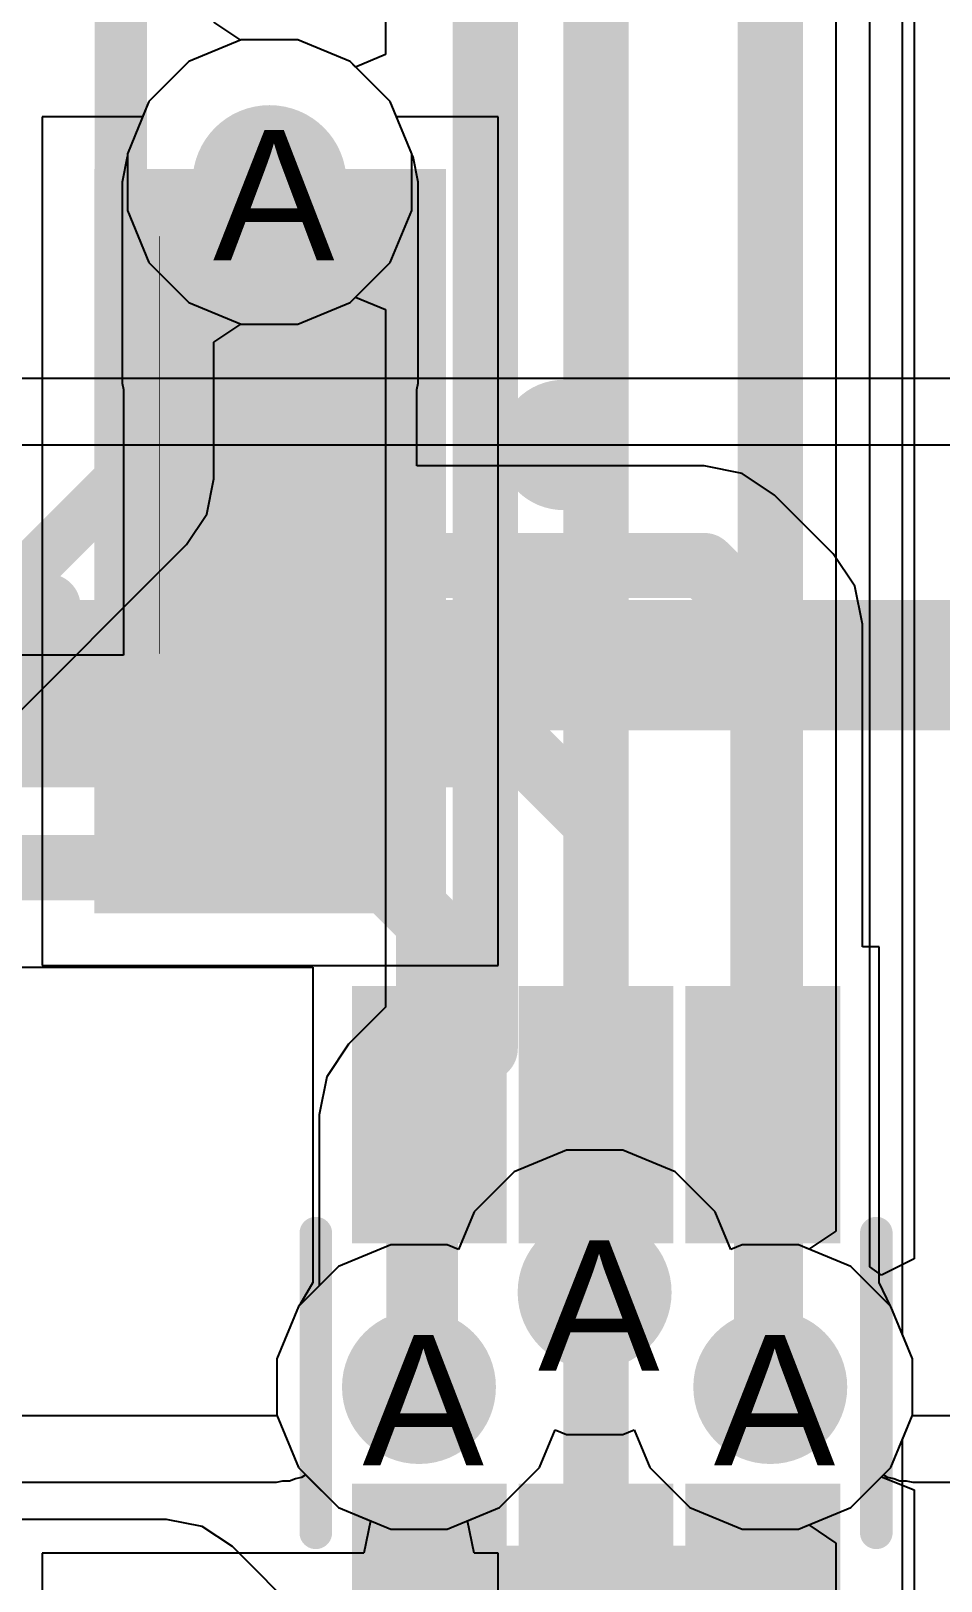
# Model space of a CAD drawing. Header units: inches. Extents: x 0 to 5271, y 0 to 5417.
# Drawn here: x 92.51 to 96.06, y 3.83 to 9.87 of the extents above; entities that cross this region are included whole.
import ezdxf

# ---------------------------------------------------------------- set-up
doc = ezdxf.new("R2010")
doc.units = ezdxf.units.IN
for name, color, linetype in [('Bottom Layer', 5, 'Continuous'), ('Bottom Overlay', 54, 'Continuous'), ('Bottom Paste', 16, 'Continuous'), ('Bottom Solder', 6, 'Continuous'), ('Drill Drawing', 1, 'Continuous'), ('L2_GND1', 16, 'Continuous'), ('L3_SIG1', 76, 'Continuous'), ('L4_PWR', 90, 'Continuous'), ('L5_GND2', 156, 'Continuous'), ('L6_SIG2', 130, 'Continuous'), ('L7_GND3', 216, 'Continuous'), ('Top Layer', 1, 'Continuous'), ('Top Overlay', 2, 'Continuous'), ('Top Paste', 8, 'Continuous'), ('Top Solder', 216, 'Continuous'), ('Via Holes', 16, 'Continuous')]:
    doc.layers.add(name, color=color, linetype=linetype)
doc.styles.add('Arial', font='', dxfattribs={"height": 0.2})
doc.styles.get('Arial').set_extended_font_data('Arial')

# ---------------------------------------------------------------- blocks, each defined once
blk = doc.blocks.new('PZ254_2_10_S_169')
at = {"layer": 'Top Layer'}
blk.add_hatch(color=1, dxfattribs=at).paths.add_polyline_path([(-12.065, -1.4), (-10.795, -1.4), (-10.795, -4.2), (-12.065, -4.2)])
at = {"layer": 'Top Paste'}
blk.add_hatch(color=8, dxfattribs=at).paths.add_polyline_path([(-12.065, -1.4), (-10.795, -1.4), (-10.795, -4.2), (-12.065, -4.2)])
at = {"layer": 'Top Solder'}
blk.add_hatch(color=216, dxfattribs=at).paths.add_polyline_path([(-12.1158, -1.3492), (-10.7442, -1.3492), (-10.7442, -4.2508), (-12.1158, -4.2508)])
at = {"layer": 'Top Overlay'}
for points in [[(-12.7, 2.5341, 0.254, 0.254, 0), (-12.7, -2.5459, 0.254, 0.254, 0)], [(-12.2961, -2.5459, 0.254, 0.254, 0), (-12.7, -2.5459, 0.254, 0.254, 0)], [(-9.7561, -2.5459, 0.254, 0.254, 0), (-10.5639, -2.5459, 0.254, 0.254, 0)]]:
    blk.add_lwpolyline(points, format="xyseb", dxfattribs=at)
for points in [[(-12.7635, -2.5459, 0.127, 0.127, 1), (-12.6365, -2.5459, 0.127, 0.127, 1)], [(-12.7635, -2.5459, 0.127, 0.127, 1), (-12.6365, -2.5459, 0.127, 0.127, 1)], [(-12.3596, -2.5459, 0.127, 0.127, 1), (-12.2326, -2.5459, 0.127, 0.127, 1)], [(-10.6274, -2.5459, 0.127, 0.127, 1), (-10.5004, -2.5459, 0.127, 0.127, 1)], [(-12.446, -3.1751, 0.254, 0.254, 1), (-12.7, -3.1751, 0.254, 0.254, 1)], [(-12.7635, -3.1751, 0.127, 0.127, 1), (-12.6365, -3.1751, 0.127, 0.127, 1)], [(-12.5095, -3.1751, 0.127, 0.127, 1), (-12.3825, -3.1751, 0.127, 0.127, 1)]]:
    blk.add_lwpolyline(points, format="xyseb", close=True, dxfattribs=at)
blk = doc.blocks.new('R___0402_B_373')
at = {"layer": 'Bottom Layer'}
for points in [[(-0.2413, 0.3175), (-0.2413, -0.3175), (-0.6985, -0.3175), (-0.6985, 0.3175)], [(0.6985, 0.3175), (0.6985, -0.3175), (0.2413, -0.3175), (0.2413, 0.3175)]]:
    blk.add_hatch(color=5, dxfattribs=at).paths.add_polyline_path(points)
at = {"layer": 'Bottom Paste'}
for points in [[(-0.2413, 0.3175), (-0.2413, -0.3175), (-0.6985, -0.3175), (-0.6985, 0.3175)], [(0.6985, 0.3175), (0.6985, -0.3175), (0.2413, -0.3175), (0.2413, 0.3175)]]:
    blk.add_hatch(color=16, dxfattribs=at).paths.add_polyline_path(points)
at = {"layer": 'Bottom Solder'}
for points in [[(-0.1863, 0.3725), (-0.1863, -0.3725), (-0.7535, -0.3725), (-0.7535, 0.3725)], [(0.7535, 0.3725), (0.7535, -0.3725), (0.1863, -0.3725), (0.1863, 0.3725)]]:
    blk.add_hatch(color=6, dxfattribs=at).paths.add_polyline_path(points)
at = {"layer": 'Bottom Overlay'}
for points in [[(-0.7874, 0.4064, 0.127, 0.127, 0), (0.7874, 0.4064, 0.127, 0.127, 0)], [(-0.7874, 0.4064, 0.127, 0.127, 0), (-0.7874, -0.4064, 0.127, 0.127, 0)], [(-0.8128, 0.4318, 0.00323, 0.00323, 0), (0.8128, 0.4318, 0.00323, 0.00323, 0)], [(0.7874, 0.4064, 0.127, 0.127, 0), (0.7874, -0.4064, 0.127, 0.127, 0)], [(-0.7874, -0.4064, 0.127, 0.127, 0), (0.7874, -0.4064, 0.127, 0.127, 0)]]:
    blk.add_lwpolyline(points, format="xyseb", dxfattribs=at)
for points in [[(-0.8191, 0.4064, 0.0635, 0.0635, 1), (-0.7556, 0.4064, 0.0635, 0.0635, 1)], [(-0.8191, 0.4064, 0.0635, 0.0635, 1), (-0.7556, 0.4064, 0.0635, 0.0635, 1)], [(-0.8136, 0.4318, 0.00161, 0.00161, 1), (-0.812, 0.4318, 0.00161, 0.00161, 1)], [(0.7557, 0.4064, 0.0635, 0.0635, 1), (0.8192, 0.4064, 0.0635, 0.0635, 1)], [(0.7557, 0.4064, 0.0635, 0.0635, 1), (0.8192, 0.4064, 0.0635, 0.0635, 1)], [(0.812, 0.4318, 0.00161, 0.00161, 1), (0.8136, 0.4318, 0.00161, 0.00161, 1)], [(-0.8191, -0.4064, 0.0635, 0.0635, 1), (-0.7556, -0.4064, 0.0635, 0.0635, 1)], [(-0.8191, -0.4064, 0.0635, 0.0635, 1), (-0.7556, -0.4064, 0.0635, 0.0635, 1)], [(0.7557, -0.4064, 0.0635, 0.0635, 1), (0.8192, -0.4064, 0.0635, 0.0635, 1)], [(0.7557, -0.4064, 0.0635, 0.0635, 1), (0.8192, -0.4064, 0.0635, 0.0635, 1)]]:
    blk.add_lwpolyline(points, format="xyseb", close=True, dxfattribs=at)
blk = doc.blocks.new('SOT_363_B_561')
at = {"layer": 'Bottom Layer'}
for points in [[(-1.37, 0.45), (-1.37, 0.85), (-0.57, 0.85), (-0.57, 0.45)], [(0.57, 0.45), (0.57, 0.85), (1.37, 0.85), (1.37, 0.45)], [(-1.37, -0.2), (-1.37, 0.2), (-0.57, 0.2), (-0.57, -0.2)], [(0.57, -0.2), (0.57, 0.2), (1.37, 0.2), (1.37, -0.2)], [(-1.37, -0.85), (-1.37, -0.45), (-0.57, -0.45), (-0.57, -0.85)], [(0.57, -0.85), (0.57, -0.45), (1.37, -0.45), (1.37, -0.85)]]:
    blk.add_hatch(color=5, dxfattribs=at).paths.add_polyline_path(points)
at = {"layer": 'Bottom Paste'}
for points in [[(-1.37, 0.45), (-1.37, 0.85), (-0.57, 0.85), (-0.57, 0.45)], [(0.57, 0.45), (0.57, 0.85), (1.37, 0.85), (1.37, 0.45)], [(-1.37, -0.2), (-1.37, 0.2), (-0.57, 0.2), (-0.57, -0.2)], [(0.57, -0.2), (0.57, 0.2), (1.37, 0.2), (1.37, -0.2)], [(-1.37, -0.85), (-1.37, -0.45), (-0.57, -0.45), (-0.57, -0.85)], [(0.57, -0.85), (0.57, -0.45), (1.37, -0.45), (1.37, -0.85)]]:
    blk.add_hatch(color=16, dxfattribs=at).paths.add_polyline_path(points)
at = {"layer": 'Bottom Solder'}
for points in [[(-1.4716, 0.3484), (-1.4716, 0.9516), (-0.4684, 0.9516), (-0.4684, 0.3484)], [(0.4684, 0.3484), (0.4684, 0.9516), (1.4716, 0.9516), (1.4716, 0.3484)], [(-1.4716, -0.3016), (-1.4716, 0.3016), (-0.4684, 0.3016), (-0.4684, -0.3016)], [(0.4684, -0.3016), (0.4684, 0.3016), (1.4716, 0.3016), (1.4716, -0.3016)], [(-1.4716, -0.9516), (-1.4716, -0.3484), (-0.4684, -0.3484), (-0.4684, -0.9516)], [(0.4684, -0.9516), (0.4684, -0.3484), (1.4716, -0.3484), (1.4716, -0.9516)]]:
    blk.add_hatch(color=6, dxfattribs=at).paths.add_polyline_path(points)
at = {"layer": 'Bottom Overlay'}
for points in [[(-0.6604, 1.0922, 0.127, 0.127, 0), (0.508, 1.0922, 0.127, 0.127, 0)], [(-1.651, -0.5334, 0.1, 0.1, 0), (-1.651, -0.7874, 0.1, 0.1, 0)], [(-1.651, -0.5334, 0.1, 0.1, 0), (-1.524, -0.6604, 0.1, 0.1, 0)], [(-1.524, -0.6604, 0.1, 0.1, 0), (-1.651, -0.7874, 0.1, 0.1, 0)], [(-0.6604, -1.0922, 0.127, 0.127, 0), (0.508, -1.0922, 0.127, 0.127, 0)]]:
    blk.add_lwpolyline(points, format="xyseb", dxfattribs=at)
for points in [[(-0.6922, 1.0922, 0.0635, 0.0635, 1), (-0.6287, 1.0922, 0.0635, 0.0635, 1)], [(0.4762, 1.0922, 0.0635, 0.0635, 1), (0.5397, 1.0922, 0.0635, 0.0635, 1)], [(-1.676, -0.5334, 0.05, 0.05, 1), (-1.626, -0.5334, 0.05, 0.05, 1)], [(-1.676, -0.5334, 0.05, 0.05, 1), (-1.626, -0.5334, 0.05, 0.05, 1)], [(-1.549, -0.6604, 0.05, 0.05, 1), (-1.499, -0.6604, 0.05, 0.05, 1)], [(-1.549, -0.6604, 0.05, 0.05, 1), (-1.499, -0.6604, 0.05, 0.05, 1)], [(-1.676, -0.7874, 0.05, 0.05, 1), (-1.626, -0.7874, 0.05, 0.05, 1)], [(-1.676, -0.7874, 0.05, 0.05, 1), (-1.626, -0.7874, 0.05, 0.05, 1)], [(-0.6922, -1.0922, 0.0635, 0.0635, 1), (-0.6287, -1.0922, 0.0635, 0.0635, 1)], [(0.4762, -1.0922, 0.0635, 0.0635, 1), (0.5397, -1.0922, 0.0635, 0.0635, 1)]]:
    blk.add_lwpolyline(points, format="xyseb", close=True, dxfattribs=at)

msp = doc.modelspace()

# ---------------------------------------------------------------- hatches: boundary and pattern name
at = {"layer": 'Bottom Layer'}
h = msp.add_hatch(color=5, dxfattribs=at)
edge = h.paths.add_edge_path()
edge.add_arc((93.444, 9.28), 0.3, 0, 360)
for points in [[(93.1291, 8.4963), (93.7641, 8.4963), (93.7641, 9.28), (93.1291, 9.28)], [(94.5166, 3.0734), (94.9166, 3.0734), (94.9166, 4.1044), (94.5166, 4.1044)], [(93.8666, 3.4247), (95.5666, 3.4247), (95.5666, 3.9635), (93.8666, 3.9635)]]:
    msp.add_hatch(color=5, dxfattribs=at).paths.add_polyline_path(points)
h = msp.add_hatch(color=5, dxfattribs=at)
edge = h.paths.add_edge_path()
edge.add_arc((94.711, 4.9514), 0.3, 0, 360)
h = msp.add_hatch(color=5, dxfattribs=at)
edge = h.paths.add_edge_path()
edge.add_arc((94.0264, 4.5822), 0.3, 0, 360)
h = msp.add_hatch(color=5, dxfattribs=at)
edge = h.paths.add_edge_path()
edge.add_arc((95.3956, 4.5822), 0.3, 0, 360)
at = {"layer": 'L2_GND1'}
h = msp.add_hatch(color=16, dxfattribs=at)
edge = h.paths.add_edge_path()
edge.add_arc((93.444, 9.28), 0.3, 0, 360)
h = msp.add_hatch(color=16, dxfattribs=at)
edge = h.paths.add_edge_path()
edge.add_arc((94.711, 4.9514), 0.3, 0, 360)
h = msp.add_hatch(color=16, dxfattribs=at)
edge = h.paths.add_edge_path()
edge.add_arc((94.0264, 4.5822), 0.3, 0, 360)
h = msp.add_hatch(color=16, dxfattribs=at)
edge = h.paths.add_edge_path()
edge.add_arc((95.3956, 4.5822), 0.3, 0, 360)
at = {"layer": 'L3_SIG1'}
h = msp.add_hatch(color=76, dxfattribs=at)
edge = h.paths.add_edge_path()
edge.add_arc((93.444, 9.28), 0.3, 0, 360)
h = msp.add_hatch(color=76, dxfattribs=at)
edge = h.paths.add_edge_path()
edge.add_arc((94.711, 4.9514), 0.3, 0, 360)
h = msp.add_hatch(color=76, dxfattribs=at)
edge = h.paths.add_edge_path()
edge.add_arc((94.0264, 4.5822), 0.3, 0, 360)
h = msp.add_hatch(color=76, dxfattribs=at)
edge = h.paths.add_edge_path()
edge.add_arc((95.3956, 4.5822), 0.3, 0, 360)
at = {"layer": 'L4_PWR'}
h = msp.add_hatch(color=90, dxfattribs=at)
edge = h.paths.add_edge_path()
edge.add_arc((93.444, 9.28), 0.3, 0, 360)
h = msp.add_hatch(color=90, dxfattribs=at)
edge = h.paths.add_edge_path()
edge.add_arc((94.711, 4.9514), 0.3, 0, 360)
h = msp.add_hatch(color=90, dxfattribs=at)
edge = h.paths.add_edge_path()
edge.add_arc((94.0264, 4.5822), 0.3, 0, 360)
h = msp.add_hatch(color=90, dxfattribs=at)
edge = h.paths.add_edge_path()
edge.add_arc((95.3956, 4.5822), 0.3, 0, 360)
at = {"layer": 'L5_GND2'}
h = msp.add_hatch(color=156, dxfattribs=at)
edge = h.paths.add_edge_path()
edge.add_arc((93.444, 9.28), 0.3, 0, 360)
h = msp.add_hatch(color=156, dxfattribs=at)
edge = h.paths.add_edge_path()
edge.add_arc((94.711, 4.9514), 0.3, 0, 360)
h = msp.add_hatch(color=156, dxfattribs=at)
edge = h.paths.add_edge_path()
edge.add_arc((94.0264, 4.5822), 0.3, 0, 360)
h = msp.add_hatch(color=156, dxfattribs=at)
edge = h.paths.add_edge_path()
edge.add_arc((95.3956, 4.5822), 0.3, 0, 360)
at = {"layer": 'L6_SIG2'}
h = msp.add_hatch(color=130, dxfattribs=at)
edge = h.paths.add_edge_path()
edge.add_arc((93.444, 9.28), 0.3, 0, 360)
h = msp.add_hatch(color=130, dxfattribs=at)
edge = h.paths.add_edge_path()
edge.add_arc((94.711, 4.9514), 0.3, 0, 360)
h = msp.add_hatch(color=130, dxfattribs=at)
edge = h.paths.add_edge_path()
edge.add_arc((94.0264, 4.5822), 0.3, 0, 360)
h = msp.add_hatch(color=130, dxfattribs=at)
edge = h.paths.add_edge_path()
edge.add_arc((95.3956, 4.5822), 0.3, 0, 360)
at = {"layer": 'L7_GND3'}
h = msp.add_hatch(color=216, dxfattribs=at)
edge = h.paths.add_edge_path()
edge.add_arc((93.444, 9.28), 0.3, 0, 360)
h = msp.add_hatch(color=216, dxfattribs=at)
edge = h.paths.add_edge_path()
edge.add_arc((94.711, 4.9514), 0.3, 0, 360)
h = msp.add_hatch(color=216, dxfattribs=at)
edge = h.paths.add_edge_path()
edge.add_arc((94.0264, 4.5822), 0.3, 0, 360)
h = msp.add_hatch(color=216, dxfattribs=at)
edge = h.paths.add_edge_path()
edge.add_arc((95.3956, 4.5822), 0.3, 0, 360)
at = {"layer": 'Top Layer'}
h = msp.add_hatch(color=1, dxfattribs=at)
edge = h.paths.add_edge_path()
edge.add_arc((93.444, 9.28), 0.3, 0, 360)
h = msp.add_hatch(color=1, dxfattribs=at)
edge = h.paths.add_edge_path()
edge.add_arc((94.711, 4.9514), 0.3, 0, 360)
h = msp.add_hatch(color=1, dxfattribs=at)
edge = h.paths.add_edge_path()
edge.add_arc((94.0264, 4.5822), 0.3, 0, 360)
h = msp.add_hatch(color=1, dxfattribs=at)
edge = h.paths.add_edge_path()
edge.add_arc((95.3956, 4.5822), 0.3, 0, 360)
at = {"layer": 'Via Holes'}
h = msp.add_hatch(color=7, dxfattribs=at)
edge = h.paths.add_edge_path()
edge.add_arc((93.444, 9.28), 0.15, 0, 360)
h = msp.add_hatch(color=7, dxfattribs=at)
edge = h.paths.add_edge_path()
edge.add_arc((94.711, 4.9514), 0.15, 0, 360)
h = msp.add_hatch(color=7, dxfattribs=at)
edge = h.paths.add_edge_path()
edge.add_arc((94.0264, 4.5822), 0.15, 0, 360)
h = msp.add_hatch(color=7, dxfattribs=at)
edge = h.paths.add_edge_path()
edge.add_arc((95.3956, 4.5822), 0.15, 0, 360)

# ---------------------------------------------------------------- linework, layer by layer
at = {"layer": 'Bottom Layer'}
for p, q in [((93.3338, 9.834), (93.1301, 9.7497)), ((93.5542, 9.834), (93.3338, 9.834)), ((93.7578, 9.7497), (93.5542, 9.834)), ((93.1301, 9.7497), (92.9743, 9.5938)), ((93.9136, 9.5938), (93.7578, 9.7497)), ((92.9743, 9.5938), (92.89, 9.3902)), ((93.998, 9.3902), (93.9136, 9.5938)), ((92.8898, 9.3791), (92.8701, 9.28)), ((92.89, 9.3793), (92.8898, 9.3791)), ((92.89, 9.3902), (92.89, 9.3793)), ((93.998, 9.3872), (93.998, 9.3902)), ((94.0034, 9.3791), (93.998, 9.3872)), ((94.0231, 9.28), (94.0034, 9.3791)), ((92.8701, 9.28), (92.8701, 8.4963)), ((94.0231, 8.4963), (94.0231, 9.28)), ((92.8701, 8.4963), (92.8751, 8.4713)), ((92.8751, 8.4713), (92.8751, 7.4362)), ((94.0181, 8.4713), (94.0231, 8.4963)), ((94.0181, 8.1736), (94.0181, 8.4713)), ((95.138, 8.1736), (94.0181, 8.1736)), ((95.2866, 8.144), (95.138, 8.1736)), ((95.4127, 8.0598), (95.2866, 8.144)), ((95.6413, 7.8312), (95.4127, 8.0598)), ((95.7255, 7.7052), (95.6413, 7.8312)), ((95.755, 7.5565), (95.7255, 7.7052)), ((95.755, 6.2984), (95.755, 7.5565)), ((92.8751, 7.4362), (91.4781, 7.4362)), ((95.8206, 6.2984), (95.755, 6.2984)), ((95.8206, 4.9904), (95.8206, 6.2984)), ((88.5541, 6.2188), (93.6126, 6.2188)), ((93.6126, 6.2188), (93.6126, 4.9904)), ((93.6126, 4.9904), (93.5623, 4.9033)), ((95.8636, 4.8982), (95.8206, 4.9904)), ((93.5567, 4.896), (93.4724, 4.6924)), ((93.5623, 4.9033), (93.5567, 4.896)), ((93.5567, 4.896), (93.5567, 4.896)), ((95.8652, 4.896), (95.8636, 4.8982)), ((95.9496, 4.6924), (95.8652, 4.896)), ((95.8652, 4.896), (95.8652, 4.896)), ((93.4724, 4.6924), (93.4724, 4.472)), ((95.9496, 4.472), (95.9496, 4.6924)), ((93.4724, 4.472), (93.5567, 4.2684)), ((95.8652, 4.2684), (95.9496, 4.472)), ((94.496, 4.2684), (94.557, 4.4155)), ((94.557, 4.4155), (94.6008, 4.3974)), ((94.8212, 4.3974), (94.865, 4.4155)), ((94.865, 4.4155), (94.9259, 4.2684)), ((94.6008, 4.3974), (94.8212, 4.3974)), ((93.5567, 4.2684), (93.7126, 4.1125)), ((94.3402, 4.1125), (94.496, 4.2684)), ((94.9259, 4.2684), (95.0818, 4.1126)), ((95.7094, 4.1126), (95.8652, 4.2684)), ((93.7126, 4.1125), (93.9162, 4.0282)), ((94.1366, 4.0282), (94.3402, 4.1125)), ((95.0818, 4.1126), (95.2854, 4.0282)), ((95.5058, 4.0282), (95.7094, 4.1126)), ((93.0431, 4.0662), (92.0106, 4.0662)), ((93.1819, 4.0386), (93.0431, 4.0662)), ((93.0431, 4.0662), (93.0431, 4.0662)), ((93.2995, 3.96), (93.1819, 4.0386)), ((93.9162, 4.0282), (94.1366, 4.0282)), ((95.2854, 4.0282), (95.5058, 4.0282)), ((93.703, 3.5566), (93.2995, 3.96))]:
    msp.add_line(p, q, dxfattribs=at)
for points in [[(93.4466, 7.7851, 0.254, 0.254, 0), (95.138, 7.7851, 0.254, 0.254, 0)], [(95.138, 7.7851, 0.254, 0.254, 0), (95.3666, 7.5565, 0.254, 0.254, 0)], [(95.3666, 5.6444, 0.254, 0.254, 0), (95.3666, 7.5565, 0.254, 0.254, 0)], [(91.1397, 7.0477, 0.254, 0.254, 0), (94.452, 7.0477, 0.254, 0.254, 0)], [(94.452, 7.0477, 0.254, 0.254, 0), (94.7166, 6.7831, 0.254, 0.254, 0)], [(94.7166, 5.6444, 0.254, 0.254, 0), (94.7166, 6.7831, 0.254, 0.254, 0)], [(88.5541, 6.6073, 0.254, 0.254, 0), (93.851, 6.6073, 0.254, 0.254, 0)], [(93.851, 6.6073, 0.254, 0.254, 0), (94.0641, 6.3942, 0.254, 0.254, 0)], [(94.0641, 5.6469, 0.254, 0.254, 0), (94.0641, 6.3942, 0.254, 0.254, 0)], [(94.0521, 5.6299, 0.254, 0.254, 0), (94.0666, 5.6444, 0.254, 0.254, 0)], [(94.0521, 4.5967, 0.254, 0.254, 0), (94.0521, 5.6299, 0.254, 0.254, 0)], [(94.0641, 5.6469, 0.254, 0.254, 0), (94.0666, 5.6444, 0.254, 0.254, 0)], [(94.7138, 5.6416, 0.254, 0.254, 0), (94.7166, 5.6444, 0.254, 0.254, 0)], [(94.7138, 4.9542, 0.254, 0.254, 0), (94.7138, 5.6416, 0.254, 0.254, 0)], [(95.3666, 5.6444, 0.254, 0.254, 0), (95.3811, 5.6299, 0.254, 0.254, 0)], [(95.3811, 4.5967, 0.254, 0.254, 0), (95.3811, 5.6299, 0.254, 0.254, 0)], [(94.711, 4.9514, 0.254, 0.254, 0), (94.7138, 4.9542, 0.254, 0.254, 0)], [(94.0376, 4.5822, 0.254, 0.254, 0), (94.0521, 4.5967, 0.254, 0.254, 0)], [(95.3811, 4.5967, 0.254, 0.254, 0), (95.3956, 4.5822, 0.254, 0.254, 0)], [(94.0264, 4.5822, 0.254, 0.254, 0), (94.0376, 4.5822, 0.254, 0.254, 0)], [(94.0376, 4.5822, 0.254, 0.254, 0), (94.0376, 4.5822, 0.254, 0.254, 0)]]:
    msp.add_lwpolyline(points, format="xyseb", dxfattribs=at)
for points in [[(93.3831, 7.7851, 0.127, 0.127, 1), (93.5101, 7.7851, 0.127, 0.127, 1)], [(95.0745, 7.7851, 0.127, 0.127, 1), (95.2015, 7.7851, 0.127, 0.127, 1)], [(95.0745, 7.7851, 0.127, 0.127, 1), (95.2015, 7.7851, 0.127, 0.127, 1)], [(95.3031, 7.5565, 0.127, 0.127, 1), (95.4301, 7.5565, 0.127, 0.127, 1)], [(95.3031, 7.5565, 0.127, 0.127, 1), (95.4301, 7.5565, 0.127, 0.127, 1)], [(94.3885, 7.0477, 0.127, 0.127, 1), (94.5155, 7.0477, 0.127, 0.127, 1)], [(94.3885, 7.0477, 0.127, 0.127, 1), (94.5155, 7.0477, 0.127, 0.127, 1)], [(94.6531, 6.7831, 0.127, 0.127, 1), (94.7801, 6.7831, 0.127, 0.127, 1)], [(94.6531, 6.7831, 0.127, 0.127, 1), (94.7801, 6.7831, 0.127, 0.127, 1)], [(93.7875, 6.6073, 0.127, 0.127, 1), (93.9145, 6.6073, 0.127, 0.127, 1)], [(93.7875, 6.6073, 0.127, 0.127, 1), (93.9145, 6.6073, 0.127, 0.127, 1)], [(94.0006, 6.3942, 0.127, 0.127, 1), (94.1276, 6.3942, 0.127, 0.127, 1)], [(94.0006, 6.3942, 0.127, 0.127, 1), (94.1276, 6.3942, 0.127, 0.127, 1)], [(93.9886, 5.6299, 0.127, 0.127, 1), (94.1156, 5.6299, 0.127, 0.127, 1)], [(93.9886, 5.6299, 0.127, 0.127, 1), (94.1156, 5.6299, 0.127, 0.127, 1)], [(94.0006, 5.6469, 0.127, 0.127, 1), (94.1276, 5.6469, 0.127, 0.127, 1)], [(94.0006, 5.6469, 0.127, 0.127, 1), (94.1276, 5.6469, 0.127, 0.127, 1)], [(94.0031, 5.6444, 0.127, 0.127, 1), (94.1301, 5.6444, 0.127, 0.127, 1)], [(94.0031, 5.6444, 0.127, 0.127, 1), (94.1301, 5.6444, 0.127, 0.127, 1)], [(94.6503, 5.6416, 0.127, 0.127, 1), (94.7773, 5.6416, 0.127, 0.127, 1)], [(94.6503, 5.6416, 0.127, 0.127, 1), (94.7773, 5.6416, 0.127, 0.127, 1)], [(94.6531, 5.6444, 0.127, 0.127, 1), (94.7801, 5.6444, 0.127, 0.127, 1)], [(94.6531, 5.6444, 0.127, 0.127, 1), (94.7801, 5.6444, 0.127, 0.127, 1)], [(95.3031, 5.6444, 0.127, 0.127, 1), (95.4301, 5.6444, 0.127, 0.127, 1)], [(95.3031, 5.6444, 0.127, 0.127, 1), (95.4301, 5.6444, 0.127, 0.127, 1)], [(95.3176, 5.6299, 0.127, 0.127, 1), (95.4446, 5.6299, 0.127, 0.127, 1)], [(95.3176, 5.6299, 0.127, 0.127, 1), (95.4446, 5.6299, 0.127, 0.127, 1)], [(94.6475, 4.9514, 0.127, 0.127, 1), (94.7745, 4.9514, 0.127, 0.127, 1)], [(94.6503, 4.9542, 0.127, 0.127, 1), (94.7773, 4.9542, 0.127, 0.127, 1)], [(94.6503, 4.9542, 0.127, 0.127, 1), (94.7773, 4.9542, 0.127, 0.127, 1)], [(93.9886, 4.5967, 0.127, 0.127, 1), (94.1156, 4.5967, 0.127, 0.127, 1)], [(93.9886, 4.5967, 0.127, 0.127, 1), (94.1156, 4.5967, 0.127, 0.127, 1)], [(95.3176, 4.5967, 0.127, 0.127, 1), (95.4446, 4.5967, 0.127, 0.127, 1)], [(95.3176, 4.5967, 0.127, 0.127, 1), (95.4446, 4.5967, 0.127, 0.127, 1)], [(93.9629, 4.5822, 0.127, 0.127, 1), (94.0899, 4.5822, 0.127, 0.127, 1)], [(93.9741, 4.5822, 0.127, 0.127, 1), (94.1011, 4.5822, 0.127, 0.127, 1)], [(93.9741, 4.5822, 0.127, 0.127, 1), (94.1011, 4.5822, 0.127, 0.127, 1)], [(93.9741, 4.5822, 0.127, 0.127, 1), (94.1011, 4.5822, 0.127, 0.127, 1)], [(93.9741, 4.5822, 0.127, 0.127, 1), (94.1011, 4.5822, 0.127, 0.127, 1)], [(95.3321, 4.5822, 0.127, 0.127, 1), (95.4591, 4.5822, 0.127, 0.127, 1)]]:
    msp.add_lwpolyline(points, format="xyseb", close=True, dxfattribs=at)
at = {"layer": 'L2_GND1'}
for p, q in [((93.3338, 9.834), (93.1301, 9.7497)), ((93.5542, 9.834), (93.3338, 9.834)), ((93.7578, 9.7497), (93.5542, 9.834)), ((93.1301, 9.7497), (92.9743, 9.5938)), ((93.9136, 9.5938), (93.7578, 9.7497)), ((92.9743, 9.5938), (92.89, 9.3902)), ((93.998, 9.3902), (93.9136, 9.5938)), ((92.89, 9.3902), (92.89, 9.1698)), ((93.998, 9.1698), (93.998, 9.3902)), ((92.89, 9.1698), (92.9743, 8.9662)), ((93.9136, 8.9662), (93.998, 9.1698)), ((92.9743, 8.9662), (93.1301, 8.8103)), ((93.7578, 8.8103), (93.9136, 8.9662)), ((93.1301, 8.8103), (93.3338, 8.726)), ((93.5542, 8.726), (93.7578, 8.8103)), ((93.3338, 8.726), (93.5542, 8.726)), ((94.6008, 5.5054), (94.3972, 5.421)), ((94.8212, 5.5054), (94.6008, 5.5054)), ((95.0248, 5.421), (94.8212, 5.5054)), ((94.3972, 5.421), (94.2413, 5.2652)), ((95.1806, 5.2652), (95.0248, 5.421)), ((94.2413, 5.2652), (94.1804, 5.1181)), ((95.2416, 5.1181), (95.1806, 5.2652)), ((93.9162, 5.1362), (93.7126, 5.0519)), ((94.1366, 5.1362), (93.9162, 5.1362)), ((94.1804, 5.1181), (94.1366, 5.1362)), ((95.2854, 5.1362), (95.2416, 5.1181)), ((95.5058, 5.1362), (95.2854, 5.1362)), ((95.7094, 5.0519), (95.5058, 5.1362)), ((93.7126, 5.0519), (93.5567, 4.896)), ((95.8652, 4.896), (95.7094, 5.0519)), ((93.5567, 4.896), (93.4724, 4.6924)), ((95.9496, 4.6924), (95.8652, 4.896)), ((93.4724, 4.6924), (93.4724, 4.472)), ((95.9496, 4.472), (95.9496, 4.6924)), ((93.4724, 4.472), (93.5567, 4.2684)), ((95.8652, 4.2684), (95.9496, 4.472)), ((94.496, 4.2684), (94.557, 4.4155)), ((94.557, 4.4155), (94.6008, 4.3974)), ((94.8212, 4.3974), (94.865, 4.4155)), ((94.865, 4.4155), (94.9259, 4.2684)), ((94.6008, 4.3974), (94.8212, 4.3974)), ((93.5567, 4.2684), (93.7126, 4.1125)), ((94.3402, 4.1125), (94.496, 4.2684)), ((94.9259, 4.2684), (95.0818, 4.1126)), ((95.7094, 4.1126), (95.8652, 4.2684)), ((93.7126, 4.1125), (93.9162, 4.0282)), ((94.1366, 4.0282), (94.3402, 4.1125)), ((95.0818, 4.1126), (95.2854, 4.0282)), ((95.5058, 4.0282), (95.7094, 4.1126)), ((93.9162, 4.0282), (94.1366, 4.0282)), ((95.2854, 4.0282), (95.5058, 4.0282))]:
    msp.add_line(p, q, dxfattribs=at)
at = {"layer": 'L3_SIG1'}
for p, q in [((95.6514, 10.7548), (95.6514, 5.1902)), ((95.9104, 4.787), (95.9104, 10.7548)), ((93.3327, 9.8336), (93.2271, 9.9041)), ((93.3338, 9.834), (93.3327, 9.8336)), ((93.5542, 9.834), (93.3338, 9.834)), ((93.7578, 9.7497), (93.5542, 9.834)), ((93.9136, 9.5938), (93.7578, 9.7497)), ((93.998, 9.3902), (93.9136, 9.5938)), ((93.998, 9.1698), (93.998, 9.3902)), ((93.9136, 8.9662), (93.998, 9.1698)), ((93.7578, 8.8103), (93.9136, 8.9662)), ((93.5542, 8.726), (93.7578, 8.8103)), ((93.2271, 8.6559), (93.3327, 8.7264)), ((93.3327, 8.7264), (93.3338, 8.726)), ((93.3338, 8.726), (93.5542, 8.726)), ((93.2271, 8.1235), (93.2271, 8.6559)), ((93.1995, 7.9847), (93.2271, 8.1234)), ((93.2271, 8.1234), (93.2271, 8.1235)), ((93.1209, 7.8671), (93.1995, 7.9847)), ((91.9482, 6.6943), (93.1209, 7.8671)), ((94.6008, 5.5054), (94.3972, 5.421)), ((94.8212, 5.5054), (94.6008, 5.5054)), ((95.0248, 5.421), (94.8212, 5.5054)), ((94.3972, 5.421), (94.2413, 5.2652)), ((95.1806, 5.2652), (95.0248, 5.421)), ((94.2413, 5.2652), (94.1804, 5.1181)), ((95.2416, 5.1181), (95.1806, 5.2652)), ((95.6514, 5.1902), (95.5458, 5.1196)), ((93.9162, 5.1362), (93.7126, 5.0519)), ((94.1366, 5.1362), (93.9162, 5.1362)), ((94.1804, 5.1181), (94.1366, 5.1362)), ((95.2854, 5.1362), (95.2416, 5.1181)), ((95.5058, 5.1362), (95.2854, 5.1362)), ((95.5458, 5.1196), (95.5058, 5.1362)), ((93.7126, 5.0519), (93.5567, 4.896)), ((93.5567, 4.896), (93.4724, 4.6924)), ((95.9496, 4.6924), (95.9104, 4.787)), ((93.4724, 4.6924), (93.4724, 4.472)), ((95.9496, 4.472), (95.9496, 4.6924)), ((93.4724, 4.472), (93.5567, 4.2684)), ((95.9104, 4.3774), (95.9496, 4.472)), ((94.496, 4.2684), (94.557, 4.4155)), ((94.557, 4.4155), (94.6008, 4.3974)), ((94.8212, 4.3974), (94.865, 4.4155)), ((94.865, 4.4155), (94.9259, 4.2684)), ((94.6008, 4.3974), (94.8212, 4.3974)), ((95.9104, 0.3302), (95.9104, 4.3774)), ((93.5567, 4.2684), (93.7126, 4.1125)), ((94.3402, 4.1125), (94.496, 4.2684)), ((94.9259, 4.2684), (95.0818, 4.1126)), ((93.7126, 4.1125), (93.9162, 4.0282)), ((94.1366, 4.0282), (94.3402, 4.1125)), ((95.0818, 4.1126), (95.2854, 4.0282)), ((93.9162, 4.0282), (94.1366, 4.0282)), ((95.2854, 4.0282), (95.5058, 4.0282)), ((95.5058, 4.0282), (95.5458, 4.0448)), ((95.5458, 4.0448), (95.6514, 3.9742)), ((95.6514, 3.9742), (95.6514, 0.3302))]:
    msp.add_line(p, q, dxfattribs=at)
for points in [[(92.8646, 8.1234, 0.2032, 0.2032, 0), (92.8646, 18.8349, 0.2032, 0.2032, 0)], [(91.5856, 6.8445, 0.2032, 0.2032, 0), (92.8646, 8.1234, 0.2032, 0.2032, 0)]]:
    msp.add_lwpolyline(points, format="xyseb", dxfattribs=at)
msp.add_lwpolyline([(92.8138, 8.1234, 0.1016, 0.1016, 1), (92.9154, 8.1234, 0.1016, 0.1016, 1)], format="xyseb", close=True, dxfattribs=at)
msp.add_lwpolyline([(92.8138, 8.1234, 0.1016, 0.1016, 1), (92.9154, 8.1234, 0.1016, 0.1016, 1)], format="xyseb", close=True, dxfattribs=at)
at = {"layer": 'L4_PWR'}
for p, q in [((93.3338, 9.834), (93.1301, 9.7497)), ((93.5542, 9.834), (93.3338, 9.834)), ((93.7578, 9.7497), (93.5542, 9.834)), ((93.1301, 9.7497), (92.9743, 9.5938)), ((93.9136, 9.5938), (93.7578, 9.7497)), ((92.9743, 9.5938), (92.89, 9.3902)), ((93.998, 9.3902), (93.9136, 9.5938)), ((92.89, 9.3902), (92.89, 9.1698)), ((93.998, 9.1698), (93.998, 9.3902)), ((92.89, 9.1698), (92.9743, 8.9662)), ((93.9136, 8.9662), (93.998, 9.1698)), ((92.9743, 8.9662), (93.1301, 8.8103)), ((93.7578, 8.8103), (93.9136, 8.9662)), ((93.1301, 8.8103), (93.3338, 8.726)), ((93.5542, 8.726), (93.7578, 8.8103)), ((93.3338, 8.726), (93.5542, 8.726)), ((97.378, 8.514), (78.6015, 8.514)), ((78.3425, 8.255), (97.378, 8.255)), ((94.6008, 5.5054), (94.3972, 5.421)), ((94.8212, 5.5054), (94.6008, 5.5054)), ((95.0248, 5.421), (94.8212, 5.5054)), ((94.3972, 5.421), (94.2413, 5.2652)), ((95.1806, 5.2652), (95.0248, 5.421)), ((94.2413, 5.2652), (94.1804, 5.1181)), ((95.2416, 5.1181), (95.1806, 5.2652)), ((93.9162, 5.1362), (93.7126, 5.0519)), ((94.1366, 5.1362), (93.9162, 5.1362)), ((94.1804, 5.1181), (94.1366, 5.1362)), ((95.2854, 5.1362), (95.2416, 5.1181)), ((95.5058, 5.1362), (95.2854, 5.1362)), ((95.7094, 5.0519), (95.5058, 5.1362)), ((93.7126, 5.0519), (93.5567, 4.896)), ((95.8652, 4.896), (95.7094, 5.0519)), ((93.5567, 4.896), (93.4724, 4.6924)), ((95.9496, 4.6924), (95.8652, 4.896)), ((93.4724, 4.6924), (93.4724, 4.472)), ((95.9496, 4.472), (95.9496, 4.6924)), ((93.4724, 4.472), (93.4713, 4.4704)), ((95.9507, 4.4704), (95.9496, 4.472)), ((93.4713, 4.4704), (92.1772, 4.4704)), ((94.496, 4.2684), (94.557, 4.4155)), ((94.557, 4.4155), (94.6008, 4.3974)), ((94.8212, 4.3974), (94.865, 4.4155)), ((94.865, 4.4155), (94.9259, 4.2684)), ((100.1701, 4.4704), (95.9507, 4.4704)), ((94.6008, 4.3974), (94.8212, 4.3974)), ((93.5454, 4.2262), (93.5704, 4.2311)), ((93.5704, 4.2311), (93.5845, 4.2406)), ((93.5845, 4.2406), (93.7126, 4.1125)), ((94.3402, 4.1125), (94.496, 4.2684)), ((94.9259, 4.2684), (95.0818, 4.1126)), ((95.7094, 4.1126), (95.8374, 4.2406)), ((95.8374, 4.2406), (95.8516, 4.2311)), ((95.8516, 4.2311), (95.8765, 4.2262)), ((92.1772, 4.2114), (93.4713, 4.2114)), ((93.4713, 4.2114), (93.4964, 4.2164)), ((93.4964, 4.2164), (93.5219, 4.2164)), ((93.5219, 4.2164), (93.5454, 4.2262)), ((95.8765, 4.2262), (95.9001, 4.2164)), ((95.9001, 4.2164), (95.9256, 4.2164)), ((95.9256, 4.2164), (95.9507, 4.2114)), ((95.9507, 4.2114), (100.1701, 4.2114)), ((93.7126, 4.1125), (93.9162, 4.0282)), ((94.1366, 4.0282), (94.3402, 4.1125)), ((95.0818, 4.1126), (95.2854, 4.0282)), ((95.5058, 4.0282), (95.7094, 4.1126)), ((93.9162, 4.0282), (94.1366, 4.0282)), ((95.2854, 4.0282), (95.5058, 4.0282))]:
    msp.add_line(p, q, dxfattribs=at)
msp.add_lwpolyline([(75.0095, 7.397, 0.508, 0.508, 0), (96.9344, 7.397, 0.508, 0.508, 0)], format="xyseb", dxfattribs=at)
at = {"layer": 'L5_GND2'}
for p, q in [((93.3338, 9.834), (93.1301, 9.7497)), ((93.5542, 9.834), (93.3338, 9.834)), ((93.7578, 9.7497), (93.5542, 9.834)), ((93.1301, 9.7497), (92.9743, 9.5938)), ((93.9136, 9.5938), (93.7578, 9.7497)), ((92.9743, 9.5938), (92.89, 9.3902)), ((93.998, 9.3902), (93.9136, 9.5938)), ((92.89, 9.3902), (92.89, 9.1698)), ((93.998, 9.1698), (93.998, 9.3902)), ((92.89, 9.1698), (92.9743, 8.9662)), ((93.9136, 8.9662), (93.998, 9.1698)), ((92.9743, 8.9662), (93.1301, 8.8103)), ((93.7578, 8.8103), (93.9136, 8.9662)), ((93.1301, 8.8103), (93.3338, 8.726)), ((93.5542, 8.726), (93.7578, 8.8103)), ((93.3338, 8.726), (93.5542, 8.726)), ((94.6008, 5.5054), (94.3972, 5.421)), ((94.8212, 5.5054), (94.6008, 5.5054)), ((95.0248, 5.421), (94.8212, 5.5054)), ((94.3972, 5.421), (94.2413, 5.2652)), ((95.1806, 5.2652), (95.0248, 5.421)), ((94.2413, 5.2652), (94.1804, 5.1181)), ((95.2416, 5.1181), (95.1806, 5.2652)), ((93.9162, 5.1362), (93.7126, 5.0519)), ((94.1366, 5.1362), (93.9162, 5.1362)), ((94.1804, 5.1181), (94.1366, 5.1362)), ((95.2854, 5.1362), (95.2416, 5.1181)), ((95.5058, 5.1362), (95.2854, 5.1362)), ((95.7094, 5.0519), (95.5058, 5.1362)), ((93.7126, 5.0519), (93.5567, 4.896)), ((95.8652, 4.896), (95.7094, 5.0519)), ((93.5567, 4.896), (93.4724, 4.6924)), ((95.9496, 4.6924), (95.8652, 4.896)), ((93.4724, 4.6924), (93.4724, 4.472)), ((95.9496, 4.472), (95.9496, 4.6924)), ((93.4724, 4.472), (93.5567, 4.2684)), ((95.8652, 4.2684), (95.9496, 4.472)), ((94.496, 4.2684), (94.557, 4.4155)), ((94.557, 4.4155), (94.6008, 4.3974)), ((94.8212, 4.3974), (94.865, 4.4155)), ((94.865, 4.4155), (94.9259, 4.2684)), ((94.6008, 4.3974), (94.8212, 4.3974)), ((93.5567, 4.2684), (93.7126, 4.1125)), ((94.3402, 4.1125), (94.496, 4.2684)), ((94.9259, 4.2684), (95.0818, 4.1126)), ((95.7094, 4.1126), (95.8652, 4.2684)), ((93.7126, 4.1125), (93.9162, 4.0282)), ((94.1366, 4.0282), (94.3402, 4.1125)), ((95.0818, 4.1126), (95.2854, 4.0282)), ((95.5058, 4.0282), (95.7094, 4.1126)), ((93.9162, 4.0282), (94.1366, 4.0282)), ((95.2854, 4.0282), (95.5058, 4.0282))]:
    msp.add_line(p, q, dxfattribs=at)
at = {"layer": 'L6_SIG2'}
for p, q in [((95.7841, 5.0508), (95.7841, 14.4109)), ((93.8963, 14.2303), (93.8963, 9.777)), ((95.9562, 10.5546), (95.9562, 5.0822)), ((93.3338, 9.834), (93.1301, 9.7497)), ((93.5542, 9.834), (93.3338, 9.834)), ((93.7578, 9.7497), (93.5542, 9.834)), ((93.1301, 9.7497), (92.9743, 9.5938)), ((93.779, 9.7284), (93.7578, 9.7497)), ((93.8963, 9.777), (93.779, 9.7284)), ((92.9743, 9.5938), (92.89, 9.3902)), ((92.89, 9.3902), (92.89, 9.1698)), ((92.89, 9.1698), (92.9743, 8.9662)), ((92.9743, 8.9662), (93.1301, 8.8103)), ((93.7578, 8.8103), (93.779, 8.8316)), ((93.779, 8.8316), (93.8963, 8.783)), ((93.1301, 8.8103), (93.3338, 8.726)), ((93.5542, 8.726), (93.7578, 8.8103)), ((93.8963, 8.783), (93.8963, 6.063)), ((93.3338, 8.726), (93.5542, 8.726)), ((93.8963, 6.063), (93.7517, 5.9184)), ((93.7517, 5.9184), (93.6675, 5.7923)), ((93.6675, 5.7923), (93.6379, 5.6437)), ((93.6379, 5.6437), (93.6379, 4.9772)), ((95.9562, 5.0822), (95.8292, 5.0178)), ((95.8292, 5.0178), (95.7841, 5.0508)), ((93.6379, 4.9772), (93.5567, 4.896)), ((93.5567, 4.896), (93.4724, 4.6924)), ((93.4724, 4.6924), (93.4724, 4.472)), ((93.4724, 4.472), (93.5567, 4.2684)), ((94.496, 4.2684), (94.557, 4.4155)), ((94.557, 4.4155), (94.6008, 4.3974)), ((94.8212, 4.3974), (94.865, 4.4155)), ((94.865, 4.4155), (94.9259, 4.2684)), ((94.6008, 4.3974), (94.8212, 4.3974)), ((93.5567, 4.2684), (93.7126, 4.1125)), ((94.3402, 4.1125), (94.496, 4.2684)), ((94.9259, 4.2684), (95.0818, 4.1126)), ((95.7094, 4.1126), (95.8292, 4.2324)), ((95.8292, 4.2324), (95.9562, 4.1814)), ((95.9562, 4.1814), (95.9562, 0.4572)), ((93.7126, 4.1125), (93.9162, 4.0282)), ((94.1366, 4.0282), (94.3402, 4.1125)), ((95.0818, 4.1126), (95.2854, 4.0282)), ((95.5058, 4.0282), (95.7094, 4.1126)), ((93.9162, 4.0282), (94.1366, 4.0282)), ((95.2854, 4.0282), (95.5058, 4.0282))]:
    msp.add_line(p, q, dxfattribs=at)
for points in [[(94.7166, 4.957, 0.254, 0.254, 0), (94.7166, 14.5511, 0.254, 0.254, 0)], [(94.2848, 5.9021, 0.254, 0.254, 0), (94.2848, 14.3912, 0.254, 0.254, 0)], [(95.3956, 4.5822, 0.254, 0.254, 0), (95.3956, 14.4109, 0.254, 0.254, 0)], [(94.0264, 5.6437, 0.254, 0.254, 0), (94.2848, 5.9021, 0.254, 0.254, 0)], [(94.0264, 4.5822, 0.254, 0.254, 0), (94.0264, 5.6437, 0.254, 0.254, 0)], [(94.711, 4.9514, 0.254, 0.254, 0), (94.7166, 4.957, 0.254, 0.254, 0)]]:
    msp.add_lwpolyline(points, format="xyseb", dxfattribs=at)
for points in [[(94.2213, 5.9021, 0.127, 0.127, 1), (94.3483, 5.9021, 0.127, 0.127, 1)], [(94.2213, 5.9021, 0.127, 0.127, 1), (94.3483, 5.9021, 0.127, 0.127, 1)], [(93.9629, 5.6437, 0.127, 0.127, 1), (94.0899, 5.6437, 0.127, 0.127, 1)], [(93.9629, 5.6437, 0.127, 0.127, 1), (94.0899, 5.6437, 0.127, 0.127, 1)], [(94.6475, 4.9514, 0.127, 0.127, 1), (94.7745, 4.9514, 0.127, 0.127, 1)], [(94.6531, 4.957, 0.127, 0.127, 1), (94.7801, 4.957, 0.127, 0.127, 1)], [(94.6531, 4.957, 0.127, 0.127, 1), (94.7801, 4.957, 0.127, 0.127, 1)], [(93.9629, 4.5822, 0.127, 0.127, 1), (94.0899, 4.5822, 0.127, 0.127, 1)], [(95.3321, 4.5822, 0.127, 0.127, 1), (95.4591, 4.5822, 0.127, 0.127, 1)]]:
    msp.add_lwpolyline(points, format="xyseb", close=True, dxfattribs=at)
at = {"layer": 'L7_GND3'}
for p, q in [((93.3338, 9.834), (93.1301, 9.7497)), ((93.5542, 9.834), (93.3338, 9.834)), ((93.7578, 9.7497), (93.5542, 9.834)), ((93.1301, 9.7497), (92.9743, 9.5938)), ((93.9136, 9.5938), (93.7578, 9.7497)), ((92.9743, 9.5938), (92.89, 9.3902)), ((93.998, 9.3902), (93.9136, 9.5938)), ((92.89, 9.3902), (92.89, 9.1698)), ((93.998, 9.1698), (93.998, 9.3902)), ((92.89, 9.1698), (92.9743, 8.9662)), ((93.9136, 8.9662), (93.998, 9.1698)), ((92.9743, 8.9662), (93.1301, 8.8103)), ((93.7578, 8.8103), (93.9136, 8.9662)), ((93.1301, 8.8103), (93.3338, 8.726)), ((93.5542, 8.726), (93.7578, 8.8103)), ((93.3338, 8.726), (93.5542, 8.726)), ((94.6008, 5.5054), (94.3972, 5.421)), ((94.8212, 5.5054), (94.6008, 5.5054)), ((95.0248, 5.421), (94.8212, 5.5054)), ((94.3972, 5.421), (94.2413, 5.2652)), ((95.1806, 5.2652), (95.0248, 5.421)), ((94.2413, 5.2652), (94.1804, 5.1181)), ((95.2416, 5.1181), (95.1806, 5.2652)), ((93.9162, 5.1362), (93.7126, 5.0519)), ((94.1366, 5.1362), (93.9162, 5.1362)), ((94.1804, 5.1181), (94.1366, 5.1362)), ((95.2854, 5.1362), (95.2416, 5.1181)), ((95.5058, 5.1362), (95.2854, 5.1362)), ((95.7094, 5.0519), (95.5058, 5.1362)), ((93.7126, 5.0519), (93.5567, 4.896)), ((95.8652, 4.896), (95.7094, 5.0519)), ((93.5567, 4.896), (93.4724, 4.6924)), ((95.9496, 4.6924), (95.8652, 4.896)), ((93.4724, 4.6924), (93.4724, 4.472)), ((95.9496, 4.472), (95.9496, 4.6924)), ((93.4724, 4.472), (93.5567, 4.2684)), ((95.8652, 4.2684), (95.9496, 4.472)), ((94.496, 4.2684), (94.557, 4.4155)), ((94.557, 4.4155), (94.6008, 4.3974)), ((94.8212, 4.3974), (94.865, 4.4155)), ((94.865, 4.4155), (94.9259, 4.2684)), ((94.6008, 4.3974), (94.8212, 4.3974)), ((93.5567, 4.2684), (93.7126, 4.1125)), ((94.3402, 4.1125), (94.496, 4.2684)), ((94.9259, 4.2684), (95.0818, 4.1126)), ((95.7094, 4.1126), (95.8652, 4.2684)), ((93.7126, 4.1125), (93.9162, 4.0282)), ((94.1366, 4.0282), (94.3402, 4.1125)), ((95.0818, 4.1126), (95.2854, 4.0282)), ((95.5058, 4.0282), (95.7094, 4.1126)), ((93.9162, 4.0282), (94.1366, 4.0282)), ((95.2854, 4.0282), (95.5058, 4.0282))]:
    msp.add_line(p, q, dxfattribs=at)
at = {"layer": 'Top Layer'}
for p, q in [((93.3338, 9.834), (93.1301, 9.7497)), ((93.5542, 9.834), (93.3338, 9.834)), ((93.7578, 9.7497), (93.5542, 9.834)), ((93.1301, 9.7497), (92.9743, 9.5938)), ((93.9136, 9.5938), (93.7578, 9.7497)), ((92.9743, 9.5938), (92.9495, 9.534)), ((93.9384, 9.534), (93.9136, 9.5938)), ((92.9495, 9.534), (92.5576, 9.534)), ((92.5576, 9.534), (92.5576, 6.226)), ((94.3356, 9.534), (93.9384, 9.534)), ((94.3356, 6.226), (94.3356, 9.534)), ((92.5576, 6.226), (94.3356, 6.226)), ((94.6008, 5.5054), (94.3972, 5.421)), ((94.8212, 5.5054), (94.6008, 5.5054)), ((95.0248, 5.421), (94.8212, 5.5054)), ((94.3972, 5.421), (94.2413, 5.2652)), ((95.1806, 5.2652), (95.0248, 5.421)), ((94.2413, 5.2652), (94.1804, 5.1181)), ((95.2416, 5.1181), (95.1806, 5.2652)), ((93.9162, 5.1362), (93.7126, 5.0519)), ((94.1366, 5.1362), (93.9162, 5.1362)), ((94.1804, 5.1181), (94.1366, 5.1362)), ((95.2854, 5.1362), (95.2416, 5.1181)), ((95.5058, 5.1362), (95.2854, 5.1362)), ((95.7094, 5.0519), (95.5058, 5.1362)), ((93.7126, 5.0519), (93.5567, 4.896)), ((95.8652, 4.896), (95.7094, 5.0519)), ((93.5567, 4.896), (93.4724, 4.6924)), ((95.9496, 4.6924), (95.8652, 4.896)), ((93.4724, 4.6924), (93.4724, 4.472)), ((95.9496, 4.472), (95.9496, 4.6924)), ((93.4724, 4.472), (93.5567, 4.2684)), ((95.8652, 4.2684), (95.9496, 4.472)), ((94.496, 4.2684), (94.557, 4.4155)), ((94.557, 4.4155), (94.6008, 4.3974)), ((94.8212, 4.3974), (94.865, 4.4155)), ((94.865, 4.4155), (94.9259, 4.2684)), ((94.6008, 4.3974), (94.8212, 4.3974)), ((93.5567, 4.2684), (93.7126, 4.1125)), ((94.3402, 4.1125), (94.496, 4.2684)), ((94.9259, 4.2684), (95.0818, 4.1126)), ((95.7094, 4.1126), (95.8652, 4.2684)), ((93.7126, 4.1125), (93.837, 4.061)), ((94.2158, 4.061), (94.3402, 4.1125)), ((95.0818, 4.1126), (95.2854, 4.0282)), ((95.5058, 4.0282), (95.7094, 4.1126)), ((93.837, 4.061), (93.8117, 3.934)), ((94.2411, 3.934), (94.2158, 4.061)), ((95.2854, 4.0282), (95.5058, 4.0282)), ((93.8117, 3.934), (92.5576, 3.934)), ((92.5576, 3.934), (92.5576, 0.626)), ((94.3356, 3.934), (94.2411, 3.934)), ((94.3356, 0.626), (94.3356, 3.934))]:
    msp.add_line(p, q, dxfattribs=at)

# ---------------------------------------------------------------- block references
for name, p, rotation in [('PZ254_2_10_S_169', (82.0166, 5.08), 180), ('R___0402_B_373', (93.4466, 8.255), 90), ('SOT_363_B_561', (94.7166, 4.6744), 90)]:
    msp.add_blockref(name, p, dxfattribs=dict(rotation=rotation))

# ---------------------------------------------------------------- texts
at = {"layer": 'Drill Drawing', "style": 'Arial'}
for p in [(93.2239, 8.9753), (94.4909, 4.6467), (93.8063, 4.2775), (95.1755, 4.2775)]:
    msp.add_text('A', height=0.508, dxfattribs=at).set_placement(p)

doc.saveas('drawing.dxf')
